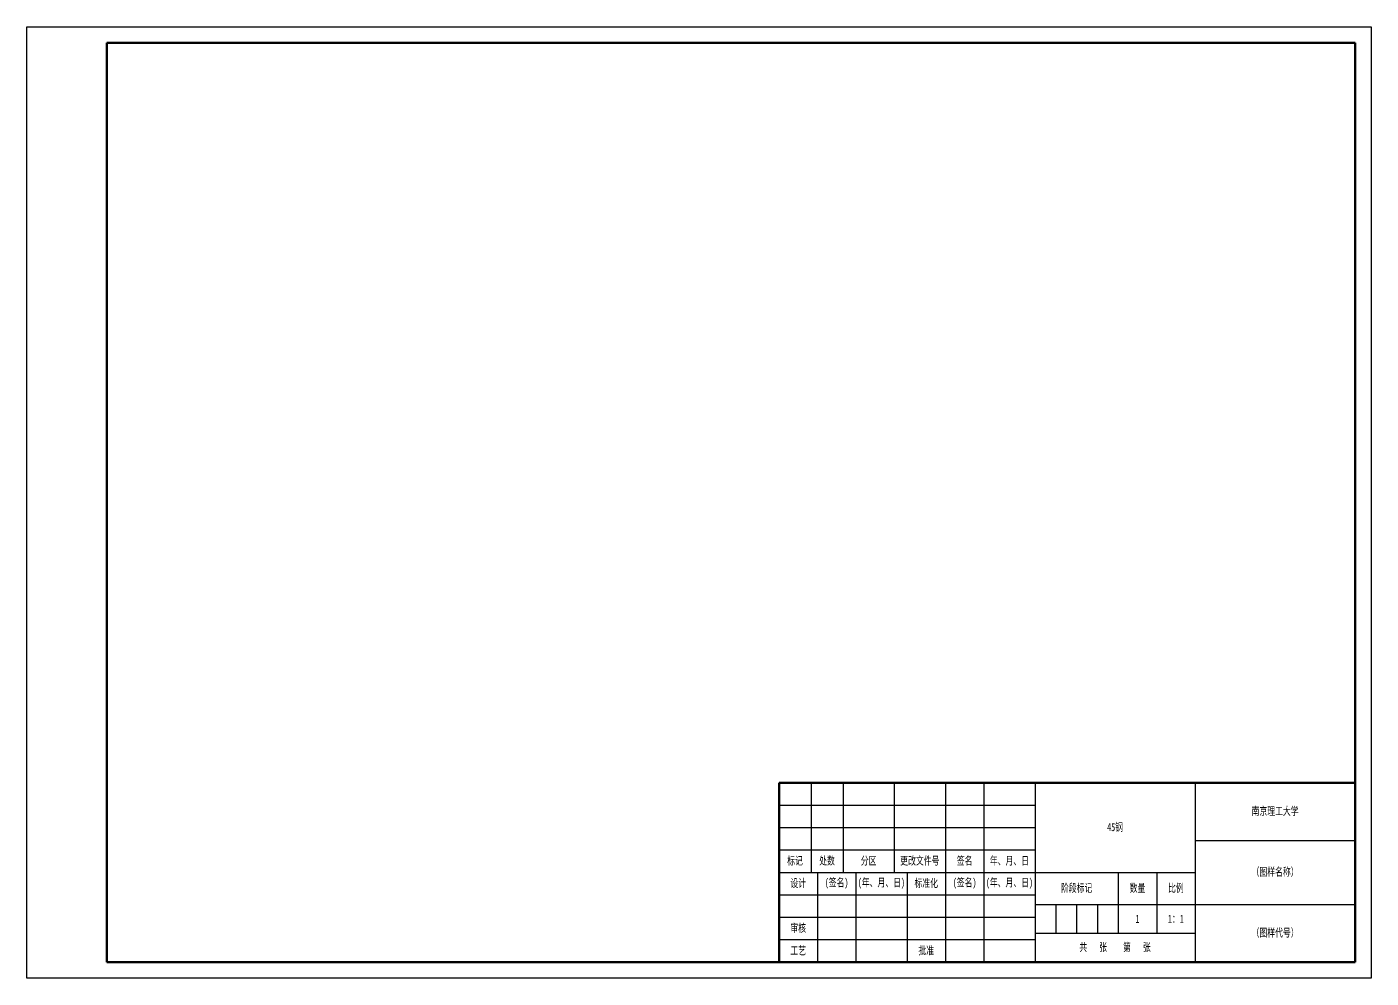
# Model space of a CAD drawing. Header units: millimetres. Extents: x 909 to 3350, y 832 to 1771.
# Drawn here: x 1605.2 to 2025.2, y 934.1 to 1231.1 of the extents above; entities that cross this region are included whole.
import ezdxf

# ---------------------------------------------------------------- set-up
doc = ezdxf.new("R2010")
doc.units = ezdxf.units.MM
doc.header["$LTSCALE"] = 0.3
for name, color, linetype, lineweight in [('粗实线', 7, 'Continuous', 50), ('细实线', 7, 'Continuous', 25), ('细文本', 7, 'Continuous', 25)]:
    doc.layers.add(name, color=color, linetype=linetype, lineweight=lineweight)
doc.styles.add('NUT Standard', font='simfang.ttf', dxfattribs={"width": 0.7, "height": 2.5})

msp = doc.modelspace()

# ---------------------------------------------------------------- linework, layer by layer
for p, q in [((1605.196, 1231.059), (2025.196, 1231.059)), ((1605.196, 934.059), (1605.196, 1231.059)), ((2025.196, 1231.059), (2025.196, 934.059)), ((2025.196, 934.059), (1605.196, 934.059))]:
    msp.add_line(p, q)
at = {"layer": '粗实线'}
for p, q in [((1630.196, 1226.059), (2020.196, 1226.059)), ((1630.196, 939.059), (1630.196, 1226.059)), ((2020.196, 1226.059), (2020.196, 939.059)), ((1840.196, 995.059), (2020.196, 995.059)), ((1840.196, 939.059), (1840.196, 995.059)), ((2020.196, 939.059), (1630.196, 939.059)), ((1840.196, 939.059), (2020.196, 939.059))]:
    msp.add_line(p, q, dxfattribs=at)
at = {"layer": '细实线'}
for p, q in [((1850.196, 995.059), (1850.196, 967.059)), ((1860.196, 995.059), (1860.196, 967.059)), ((1876.196, 995.059), (1876.196, 967.059)), ((1892.196, 995.059), (1892.196, 967.059)), ((1904.196, 995.059), (1904.196, 967.059)), ((1920.196, 995.059), (1920.196, 939.059)), ((1970.196, 995.059), (1970.196, 939.059)), ((1840.196, 988.059), (1920.196, 988.059)), ((1840.196, 981.059), (1920.196, 981.059)), ((1970.196, 977.059), (2020.196, 977.059)), ((1840.196, 974.059), (1920.196, 974.059)), ((1840.196, 967.059), (1970.196, 967.059)), ((1852.196, 967.059), (1852.196, 939.059)), ((1864.196, 967.059), (1864.196, 939.059)), ((1880.196, 967.059), (1880.196, 939.059)), ((1892.196, 967.059), (1892.196, 939.059)), ((1904.196, 967.059), (1904.196, 939.059)), ((1946.196, 967.059), (1946.196, 948.059)), ((1958.196, 967.059), (1958.196, 948.059)), ((1840.196, 960.059), (1920.196, 960.059)), ((1920.196, 957.059), (2020.196, 957.059)), ((1926.696, 957.059), (1926.696, 948.059)), ((1933.196, 957.059), (1933.196, 948.059)), ((1939.696, 957.059), (1939.696, 948.059)), ((1840.196, 953.059), (1920.196, 953.059)), ((1840.196, 946.059), (1920.196, 946.059)), ((1920.196, 948.059), (1970.196, 948.059))]:
    msp.add_line(p, q, dxfattribs=at)

# ---------------------------------------------------------------- texts
at = {"layer": '粗实线', "char_height": 2.5, "attachment_point": 5, "style": 'NUT Standard'}
for s, insert in [('\\pxqc;{\\fFangSong|b0|i0|c134|p49;1}', (1952.196, 952.559)), ('\\pxqc;{\\fFangSong|b0|i0|c134|p49;1：1}', (1964.196, 952.559))]:
    msp.add_mtext_dynamic_manual_height_columns(s, width=12, gutter_width=12.5, heights=[0], dxfattribs=dict(at, insert=insert))
at = {"layer": '细文本', "char_height": 2.5, "attachment_point": 5, "style": 'NUT Standard'}
for s, insert, width in [('{\\fFangSong|b0|i0|c134|p49;南京理工大学}', (1995.196, 986.059), 50), ('45钢', (1945.196, 981.059), 50), ('标记', (1845.196, 970.559), 10), ('处数', (1855.196, 970.559), 10), ('分区', (1868.196, 970.559), 16), ('更改文件号', (1884.196, 970.559), 16), ('签名', (1898.196, 970.559), 12), ('年、月、日', (1912.196, 970.559), 16), ('（图样名称）', (1995.196, 967.059), 50), ('设计', (1846.196, 963.559), 12), ('(签名)', (1858.196, 963.559), 12), ('(年、月、日)', (1872.196, 963.559), 16), ('标准化', (1886.196, 963.559), 12), ('(签名)', (1898.196, 963.559), 12), ('(年、月、日)', (1912.196, 963.559), 16), ('阶段标记', (1933.196, 962.059), 26), ('数量', (1952.196, 962.059), 12), ('比例', (1964.196, 962.059), 12), ('审核', (1846.196, 949.559), 12), ('（图样代号）', (1995.196, 948.059), 50), ('共   张    第   张', (1945.196, 943.559), 50), ('工艺', (1846.196, 942.559), 12), ('批准', (1886.196, 942.559), 12)]:
    msp.add_mtext(s, dxfattribs=dict(at, insert=insert, width=width))

doc.saveas('drawing.dxf')
